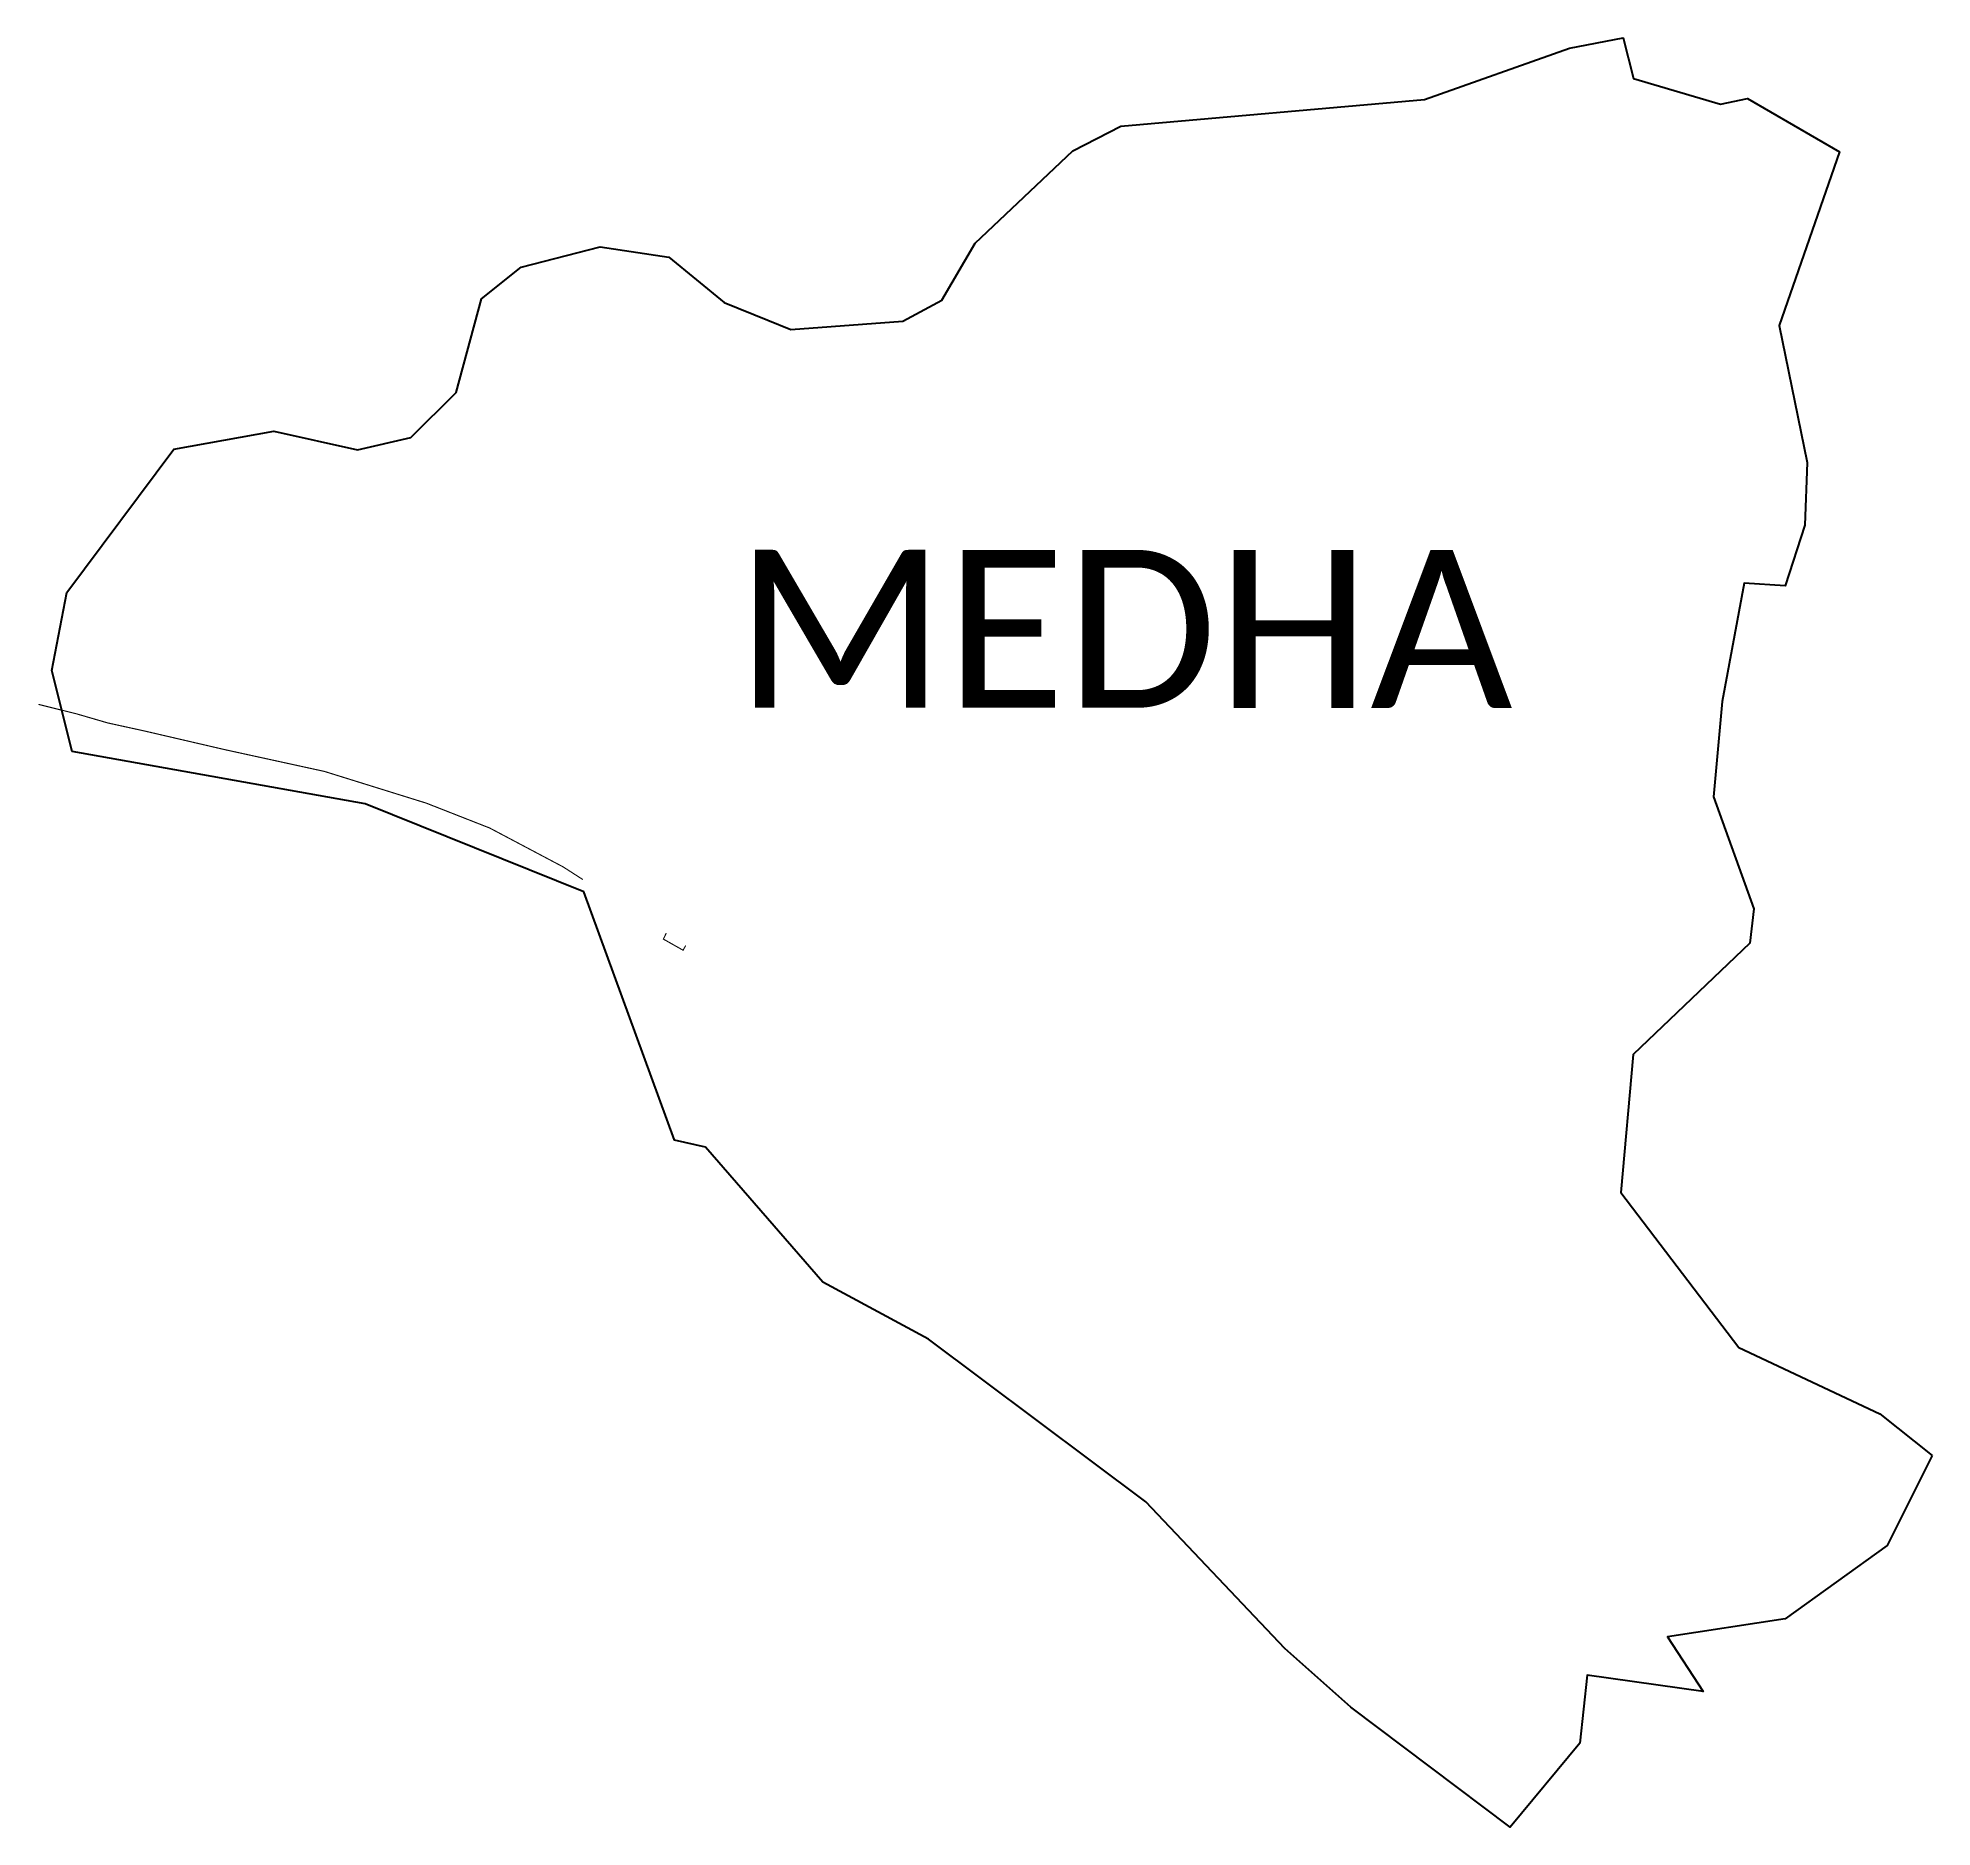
# Model space of a CAD drawing. Header units: metres. Extents: x 343252 to 344976, y 1761609 to 1763237.
import ezdxf

# ---------------------------------------------------------------- set-up
doc = ezdxf.new("R2010")
doc.units = ezdxf.units.M
for name, color, linetype in [('SEAWALL', 170, 'Continuous'), ('village', 3, 'Continuous'), ('VILLAGE NAME', 250, 'Continuous')]:
    doc.layers.add(name, color=color, linetype=linetype)
doc.styles.get("Standard").update_dxf_attribs({"font": 'calibri.ttf'})

msp = doc.modelspace()

# ---------------------------------------------------------------- linework, layer by layer
at = {"layer": 'SEAWALL', "color": 30, "const_width": 1, "flags": 128}
for points in [[(343252.8, 1762630.5), (343287.4, 1762621.9), (343315.9, 1762613.6), (343349.2, 1762606.3), (343422.4, 1762589.3), (343513, 1762569.5), (343605.8, 1762540.6), (343663.4, 1762518), (343730.3, 1762482.6), (343748.2, 1762471.1)], [(343824.1, 1762422.4), (343821.5, 1762416.9), (343839.4, 1762406.8), (343841.8, 1762411)]]:
    msp.add_lwpolyline(points, dxfattribs=at)
at = {"layer": 'village', "color": 3, "true_color": 0x00ff00}
msp.add_polyline3d([(344976.1, 1761947, 0), (344935.2, 1761865.2, 0), (344842.2, 1761798.4, 0), (344735.4, 1761781.9, 0), (344767.7, 1761732.4, 0), (344662, 1761747.1, 0), (344655.4, 1761685.2, 0), (344592.2, 1761608.9, 0), (344447, 1761718, 0), (344386.9, 1761771.3, 0), (344260.5, 1761905, 0), (344062.7, 1762052.9, 0), (343966.5, 1762104.7, 0), (343859.9, 1762227.6, 0), (343831.5, 1762234.1, 0), (343749.2, 1762460, 0), (343550.2, 1762540, 0), (343283.5, 1762587.7, 0), (343265, 1762661.3, 0), (343278.5, 1762732.4, 0), (343375.9, 1762862.7, 0), (343466.9, 1762879.2, 0), (343543, 1762862.2, 0), (343591.7, 1762873.3, 0), (343632.8, 1762914.4, 0), (343655.9, 1762999.5, 0), (343692.1, 1763028.2, 0), (343763.8, 1763046.9, 0), (343826.3, 1763037.5, 0), (343876.8, 1762996.1, 0), (343916.6, 1762980.1, 0), (343937.6, 1762971.6, 0), (344039.4, 1762979.3, 0), (344075, 1762998.3, 0), (344105.2, 1763050.1, 0), (344194.1, 1763134.1, 0), (344237.8, 1763156.6, 0), (344514, 1763180.9, 0), (344646, 1763227.5, 0), (344694.9, 1763237, 0), (344704.3, 1763199.9, 0), (344783.6, 1763176.7, 0), (344808, 1763181.8, 0), (344891.7, 1763133.4, 0), (344836.9, 1762975.4, 0), (344862.4, 1762850.7, 0), (344860.3, 1762793.7, 0), (344842.4, 1762738.5, 0), (344805.1, 1762740.7, 0), (344784.9, 1762633.2, 0), (344777.1, 1762546.5, 0), (344813.7, 1762444.6, 0), (344810.2, 1762413.1, 0), (344704, 1762311.8, 0), (344692.8, 1762186.3, 0), (344800.2, 1762045.3, 0), (344928.5, 1761984.9, 0)], close=True, dxfattribs=at)

# ---------------------------------------------------------------- texts
at = {"layer": 'VILLAGE NAME', "insert": (343886.6, 1762771.2), "char_height": 143.7, "attachment_point": 1, "rotation": 359.9793}
msp.add_mtext_dynamic_manual_height_columns('{\\fCalibri|b0|i0|c0|p34;MEDHA}', width=1418, gutter_width=718.5, heights=[0], dxfattribs=at)

doc.saveas('drawing.dxf')
